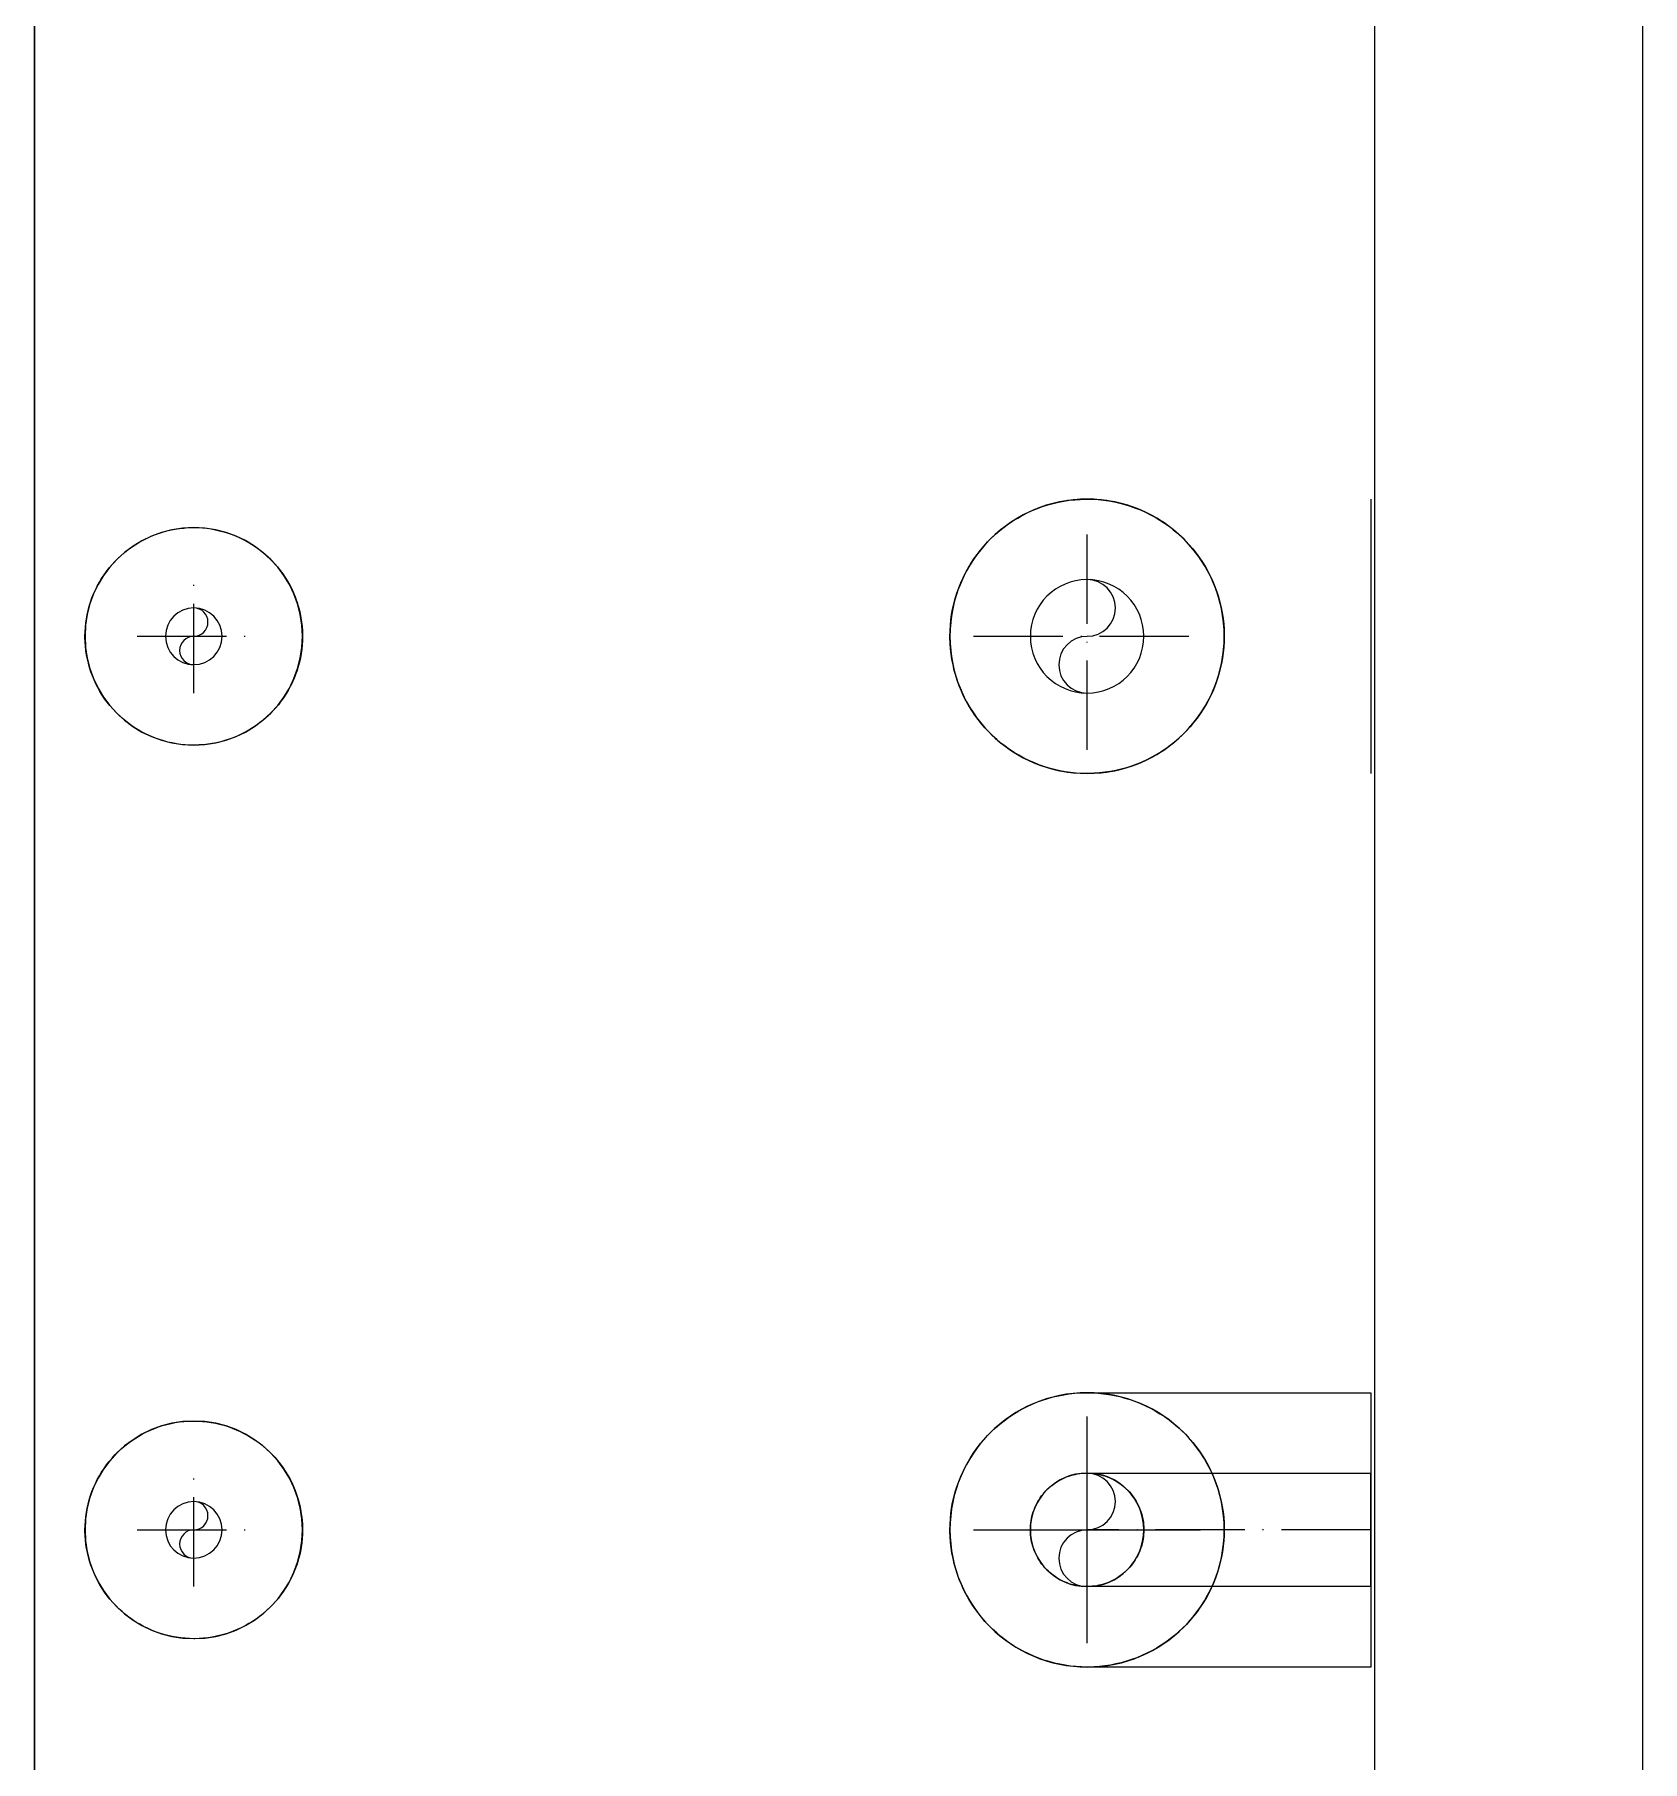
# Model space of a CAD drawing. Header units: millimetres. Extents: x -88595 to 880822, y -1054509 to -148035.
# Drawn here: x 416583.3 to 416763.3, y -273824.4 to -273631.1 of the extents above; entities that cross this region are included whole.
import ezdxf

# ---------------------------------------------------------------- set-up
doc = ezdxf.new("R2010")
doc.units = ezdxf.units.MM
for name, pattern in [('$0$ADSK_Осевая', [14, 10, -2, 0, -2]), ('$4$ADSK_Осевая', [14, 10, -2, 0, -2]), ('ADSK_Линия сетки', [25, 20, -2.5, 0, -2.5])]:
    doc.linetypes.add(name, pattern=pattern)
for name, color, linetype, lineweight in [('Изоляция', 7, 'Continuous', 18), ('Оборудование', 7, 'Continuous', 18), ('Оси', 7, 'Continuous', 9), ('Трубопровод', 7, 'Continuous', 18), ('Трубопроводы', 7, 'Continuous', 18)]:
    doc.layers.add(name, color=color, linetype=linetype, lineweight=lineweight)
doc.layers.add('П4', color=1, linetype='Continuous')

# ---------------------------------------------------------------- blocks, each defined once
blk = doc.blocks.new('$0$ADSK_МедьПайка_Отвод-гнутая труба - Отвод _гнутая труба_-3260024-В_Координация_2 этаж ОВ3')
at = {"layer": 'Трубопроводы', "color": 134, "true_color": 0x00a6a6}
for p, q in [((-19259.67, -7317.15), (-19259.67, -7310.8)), ((-19259.67, -7323.5), (-19259.67, -7317.15))]:
    blk.add_line(p, q, dxfattribs=at)
at = {"layer": 'Трубопроводы', "color": 134, "true_color": 0x00a6a6, "flags": 128}
for points in [[(-19297.77, -7317.15), (-19297.76, -7316.89), (-19297.75, -7316.64), (-19297.72, -7316.39), (-19297.69, -7316.14), (-19297.64, -7315.89), (-19297.59, -7315.64), (-19297.52, -7315.39), (-19297.44, -7315.15), (-19297.36, -7314.91), (-19297.27, -7314.68), (-19297.16, -7314.44), (-19297.05, -7314.22), (-19296.93, -7313.99), (-19296.8, -7313.78), (-19296.66, -7313.56), (-19296.51, -7313.36), (-19296.35, -7313.16), (-19296.19, -7312.96), (-19296.02, -7312.77), (-19295.84, -7312.59), (-19295.66, -7312.42), (-19295.46, -7312.25), (-19295.26, -7312.1), (-19295.06, -7311.95), (-19294.85, -7311.81), (-19294.63, -7311.67), (-19294.41, -7311.55), (-19294.18, -7311.43), (-19293.95, -7311.33), (-19293.72, -7311.23), (-19293.48, -7311.14), (-19293.24, -7311.07), (-19292.99, -7311), (-19292.75, -7310.94), (-19292.5, -7310.89), (-19292.25, -7310.85), (-19291.99, -7310.82), (-19291.74, -7310.81), (-19291.49, -7310.8), (-19291.42, -7310.8)], [(-19291.42, -7310.8), (-19291.16, -7310.8), (-19290.91, -7310.82), (-19290.66, -7310.84), (-19290.41, -7310.88), (-19290.16, -7310.93), (-19289.91, -7310.98), (-19289.66, -7311.05), (-19289.42, -7311.12), (-19289.18, -7311.21), (-19288.94, -7311.3), (-19288.71, -7311.4), (-19288.48, -7311.52), (-19288.26, -7311.64), (-19288.04, -7311.77), (-19287.83, -7311.91), (-19287.62, -7312.06), (-19287.42, -7312.21), (-19287.23, -7312.37), (-19287.04, -7312.55), (-19286.86, -7312.72), (-19286.69, -7312.91), (-19286.52, -7313.1), (-19286.36, -7313.3), (-19286.22, -7313.51), (-19286.07, -7313.72), (-19285.94, -7313.93), (-19285.82, -7314.16), (-19285.7, -7314.38), (-19285.6, -7314.61), (-19285.5, -7314.85), (-19285.41, -7315.09), (-19285.33, -7315.33), (-19285.27, -7315.57), (-19285.21, -7315.82), (-19285.16, -7316.07), (-19285.12, -7316.32), (-19285.09, -7316.57), (-19285.08, -7316.83), (-19285.07, -7317.08), (-19285.07, -7317.15)], [(-19291.42, -7310.8), (-19291.39, -7310.8), (-19291.32, -7310.8), (-19291.19, -7310.8), (-19291.01, -7310.8), (-19290.78, -7310.8), (-19290.51, -7310.8), (-19290.18, -7310.8), (-19289.81, -7310.8), (-19289.38, -7310.8), (-19288.91, -7310.8), (-19288.39, -7310.8), (-19287.83, -7310.8), (-19287.22, -7310.8), (-19286.57, -7310.8), (-19285.87, -7310.8), (-19285.13, -7310.8), (-19284.35, -7310.8), (-19283.54, -7310.8), (-19282.68, -7310.8), (-19281.79, -7310.8), (-19280.86, -7310.8), (-19279.9, -7310.8), (-19278.9, -7310.8), (-19277.88, -7310.8), (-19276.82, -7310.8), (-19275.74, -7310.8), (-19274.63, -7310.8), (-19273.5, -7310.8), (-19272.35, -7310.8), (-19271.17, -7310.8), (-19269.98, -7310.8), (-19268.77, -7310.8), (-19267.55, -7310.8), (-19266.31, -7310.8), (-19265.06, -7310.8), (-19263.81, -7310.8), (-19262.55, -7310.8), (-19261.28, -7310.8), (-19260.01, -7310.8), (-19259.67, -7310.8)], [(-19291.42, -7323.5), (-19291.67, -7323.49), (-19291.92, -7323.48), (-19292.18, -7323.45), (-19292.43, -7323.42), (-19292.68, -7323.37), (-19292.93, -7323.32), (-19293.17, -7323.25), (-19293.41, -7323.18), (-19293.65, -7323.09), (-19293.89, -7323), (-19294.12, -7322.89), (-19294.35, -7322.78), (-19294.57, -7322.66), (-19294.79, -7322.53), (-19295, -7322.39), (-19295.21, -7322.24), (-19295.41, -7322.09), (-19295.6, -7321.92), (-19295.79, -7321.75), (-19295.97, -7321.57), (-19296.15, -7321.39), (-19296.31, -7321.19), (-19296.47, -7321), (-19296.62, -7320.79), (-19296.76, -7320.58), (-19296.89, -7320.36), (-19297.02, -7320.14), (-19297.13, -7319.92), (-19297.24, -7319.68), (-19297.34, -7319.45), (-19297.42, -7319.21), (-19297.5, -7318.97), (-19297.57, -7318.72), (-19297.63, -7318.48), (-19297.67, -7318.23), (-19297.71, -7317.98), (-19297.74, -7317.72), (-19297.76, -7317.47), (-19297.77, -7317.22), (-19297.77, -7317.15)], [(-19285.07, -7317.15), (-19285.07, -7317.4), (-19285.09, -7317.66), (-19285.11, -7317.91), (-19285.15, -7318.16), (-19285.19, -7318.41), (-19285.25, -7318.66), (-19285.31, -7318.9), (-19285.39, -7319.15), (-19285.47, -7319.39), (-19285.57, -7319.62), (-19285.67, -7319.85), (-19285.78, -7320.08), (-19285.91, -7320.3), (-19286.04, -7320.52), (-19286.18, -7320.73), (-19286.32, -7320.94), (-19286.48, -7321.14), (-19286.64, -7321.34), (-19286.81, -7321.52), (-19286.99, -7321.7), (-19287.18, -7321.88), (-19287.37, -7322.04), (-19287.57, -7322.2), (-19287.78, -7322.35), (-19287.99, -7322.49), (-19288.2, -7322.62), (-19288.42, -7322.75), (-19288.65, -7322.86), (-19288.88, -7322.97), (-19289.12, -7323.07), (-19289.35, -7323.15), (-19289.6, -7323.23), (-19289.84, -7323.3), (-19290.09, -7323.36), (-19290.34, -7323.41), (-19290.59, -7323.44), (-19290.84, -7323.47), (-19291.09, -7323.49), (-19291.35, -7323.5), (-19291.42, -7323.5)], [(-19259.67, -7323.5), (-19260.94, -7323.5), (-19262.2, -7323.5), (-19263.47, -7323.5), (-19264.73, -7323.5), (-19265.97, -7323.5), (-19267.21, -7323.5), (-19268.44, -7323.5), (-19269.65, -7323.5), (-19270.85, -7323.5), (-19272.03, -7323.5), (-19273.19, -7323.5), (-19274.33, -7323.5), (-19275.44, -7323.5), (-19276.53, -7323.5), (-19277.59, -7323.5), (-19278.63, -7323.5), (-19279.63, -7323.5), (-19280.6, -7323.5), (-19281.54, -7323.5), (-19282.44, -7323.5), (-19283.31, -7323.5), (-19284.14, -7323.5), (-19284.93, -7323.5), (-19285.68, -7323.5), (-19286.38, -7323.5), (-19287.05, -7323.5), (-19287.67, -7323.5), (-19288.25, -7323.5), (-19288.78, -7323.5), (-19289.26, -7323.5), (-19289.7, -7323.5), (-19290.08, -7323.5), (-19290.42, -7323.5), (-19290.71, -7323.5), (-19290.96, -7323.5), (-19291.15, -7323.5), (-19291.29, -7323.5), (-19291.38, -7323.5), (-19291.42, -7323.5)]]:
    blk.add_lwpolyline(points, dxfattribs=at)
at = {"layer": 'Трубопроводы', "color": 134, "true_color": 0x00a6a6}
for start, end in [(0, 180), (180, 0)]:
    blk.add_arc((-19291.42, -7317.15), 6.35, start, end, dxfattribs=at)
blk = doc.blocks.new('3 этаж')
at = {"layer": 'Оси', "linetype": 'ADSK_Линия сетки', "ltscale": 100}
blk.add_line((428643.9, 695924.5), (428643.9, 629947.73), dxfattribs=at)

msp = doc.modelspace()

# ---------------------------------------------------------------- linework, layer by layer
at = {"layer": 'Изоляция', "color": 134, "true_color": 0x00a6a6}
for p, q in [((416732.83, -273683.09), (416732.83, -273713.79)), ((416732.83, -273783.09), (416732.83, -273813.79))]:
    msp.add_line(p, q, dxfattribs=at)
at = {"layer": 'Изоляция', "color": 134, "true_color": 0x00a6a6, "flags": 128}
for points in [[(416685.73, -273698.44), (416685.74, -273697.83), (416685.78, -273697.21), (416685.84, -273696.6), (416685.92, -273696), (416686.03, -273695.39), (416686.17, -273694.79), (416686.33, -273694.2), (416686.51, -273693.61), (416686.71, -273693.03), (416686.94, -273692.46), (416687.19, -273691.9), (416687.46, -273691.35), (416687.76, -273690.81), (416688.07, -273690.29), (416688.41, -273689.77), (416688.77, -273689.27), (416689.14, -273688.79), (416689.54, -273688.32), (416689.95, -273687.87), (416690.38, -273687.43), (416690.83, -273687.01), (416691.3, -273686.61), (416691.78, -273686.23), (416692.27, -273685.87), (416692.78, -273685.53), (416693.31, -273685.2), (416693.84, -273684.9), (416694.39, -273684.63), (416694.95, -273684.37), (416695.52, -273684.13), (416696.09, -273683.92), (416696.68, -273683.74), (416697.27, -273683.57), (416697.87, -273683.43), (416698.47, -273683.32), (416699.08, -273683.22), (416699.69, -273683.15), (416700.3, -273683.11), (416700.91, -273683.09), (416701.08, -273683.09)], [(416701.08, -273683.09), (416701.69, -273683.1), (416702.31, -273683.14), (416702.92, -273683.2), (416703.52, -273683.29), (416704.13, -273683.4), (416704.73, -273683.53), (416705.32, -273683.69), (416705.91, -273683.87), (416706.49, -273684.08), (416707.06, -273684.3), (416707.62, -273684.55), (416708.17, -273684.83), (416708.71, -273685.12), (416709.23, -273685.44), (416709.75, -273685.77), (416710.25, -273686.13), (416710.73, -273686.51), (416711.2, -273686.9), (416711.65, -273687.32), (416712.09, -273687.75), (416712.51, -273688.2), (416712.91, -273688.66), (416713.29, -273689.14), (416713.65, -273689.64), (416713.99, -273690.15), (416714.32, -273690.67), (416714.62, -273691.21), (416714.89, -273691.75), (416715.15, -273692.31), (416715.39, -273692.88), (416715.6, -273693.46), (416715.78, -273694.04), (416715.95, -273694.63), (416716.09, -273695.23), (416716.21, -273695.83), (416716.3, -273696.44), (416716.37, -273697.05), (416716.41, -273697.66), (416716.43, -273698.28), (416716.43, -273698.44)], [(416701.08, -273713.79), (416700.46, -273713.78), (416699.85, -273713.74), (416699.24, -273713.68), (416698.63, -273713.6), (416698.03, -273713.49), (416697.43, -273713.35), (416696.84, -273713.19), (416696.25, -273713.01), (416695.67, -273712.81), (416695.1, -273712.58), (416694.54, -273712.33), (416693.99, -273712.06), (416693.45, -273711.76), (416692.92, -273711.45), (416692.41, -273711.11), (416691.91, -273710.75), (416691.43, -273710.38), (416690.96, -273709.98), (416690.5, -273709.57), (416690.07, -273709.14), (416689.65, -273708.69), (416689.25, -273708.22), (416688.87, -273707.74), (416688.5, -273707.25), (416688.16, -273706.74), (416687.84, -273706.21), (416687.54, -273705.68), (416687.26, -273705.13), (416687.01, -273704.57), (416686.77, -273704), (416686.56, -273703.43), (416686.37, -273702.84), (416686.21, -273702.25), (416686.07, -273701.65), (416685.95, -273701.05), (416685.86, -273700.44), (416685.79, -273699.83), (416685.75, -273699.22), (416685.73, -273698.61), (416685.73, -273698.44)], [(416716.43, -273698.44), (416716.42, -273699.06), (416716.38, -273699.67), (416716.32, -273700.28), (416716.23, -273700.89), (416716.12, -273701.49), (416715.99, -273702.09), (416715.83, -273702.68), (416715.65, -273703.27), (416715.44, -273703.85), (416715.22, -273704.42), (416714.97, -273704.98), (416714.69, -273705.53), (416714.4, -273706.07), (416714.08, -273706.6), (416713.75, -273707.11), (416713.39, -273707.61), (416713.01, -273708.09), (416712.62, -273708.56), (416712.2, -273709.02), (416711.77, -273709.45), (416711.32, -273709.87), (416710.86, -273710.27), (416710.38, -273710.65), (416709.88, -273711.02), (416709.37, -273711.36), (416708.85, -273711.68), (416708.31, -273711.98), (416707.77, -273712.26), (416707.21, -273712.51), (416706.64, -273712.75), (416706.06, -273712.96), (416705.48, -273713.15), (416704.89, -273713.31), (416704.29, -273713.45), (416703.69, -273713.57), (416703.08, -273713.66), (416702.47, -273713.73), (416701.86, -273713.77), (416701.24, -273713.79), (416701.08, -273713.79)], [(416685.73, -273798.44), (416685.74, -273797.83), (416685.78, -273797.21), (416685.84, -273796.6), (416685.92, -273796), (416686.03, -273795.39), (416686.17, -273794.79), (416686.33, -273794.2), (416686.51, -273793.61), (416686.71, -273793.03), (416686.94, -273792.46), (416687.19, -273791.9), (416687.46, -273791.35), (416687.76, -273790.81), (416688.07, -273790.29), (416688.41, -273789.77), (416688.77, -273789.27), (416689.14, -273788.79), (416689.54, -273788.32), (416689.95, -273787.87), (416690.38, -273787.43), (416690.83, -273787.01), (416691.3, -273786.61), (416691.78, -273786.23), (416692.27, -273785.87), (416692.78, -273785.53), (416693.31, -273785.2), (416693.84, -273784.9), (416694.39, -273784.63), (416694.95, -273784.37), (416695.52, -273784.13), (416696.09, -273783.92), (416696.68, -273783.74), (416697.27, -273783.57), (416697.87, -273783.43), (416698.47, -273783.32), (416699.08, -273783.22), (416699.69, -273783.15), (416700.3, -273783.11), (416700.91, -273783.09), (416701.08, -273783.09)], [(416701.08, -273783.09), (416701.1, -273783.09), (416701.18, -273783.09), (416701.31, -273783.09), (416701.48, -273783.09), (416701.71, -273783.09), (416701.99, -273783.09), (416702.31, -273783.09), (416702.69, -273783.09), (416703.11, -273783.09), (416703.58, -273783.09), (416704.1, -273783.09), (416704.67, -273783.09), (416705.28, -273783.09), (416705.93, -273783.09), (416706.62, -273783.09), (416707.36, -273783.09), (416708.14, -273783.09), (416708.96, -273783.09), (416709.81, -273783.09), (416710.71, -273783.09), (416711.64, -273783.09), (416712.6, -273783.09), (416713.59, -273783.09), (416714.62, -273783.09), (416715.67, -273783.09), (416716.76, -273783.09), (416717.86, -273783.09), (416719, -273783.09), (416720.15, -273783.09), (416721.32, -273783.09), (416722.52, -273783.09), (416723.73, -273783.09), (416724.95, -273783.09), (416726.19, -273783.09), (416727.43, -273783.09), (416728.69, -273783.09), (416729.95, -273783.09), (416731.22, -273783.09), (416732.49, -273783.09), (416732.83, -273783.09)], [(416701.08, -273783.09), (416701.69, -273783.1), (416702.31, -273783.14), (416702.92, -273783.2), (416703.52, -273783.29), (416704.13, -273783.4), (416704.73, -273783.53), (416705.32, -273783.69), (416705.91, -273783.87), (416706.49, -273784.08), (416707.06, -273784.3), (416707.62, -273784.55), (416708.17, -273784.83), (416708.71, -273785.12), (416709.23, -273785.44), (416709.75, -273785.77), (416710.25, -273786.13), (416710.73, -273786.51), (416711.2, -273786.9), (416711.65, -273787.32), (416712.09, -273787.75), (416712.51, -273788.2), (416712.91, -273788.66), (416713.29, -273789.14), (416713.65, -273789.64), (416713.99, -273790.15), (416714.32, -273790.67), (416714.62, -273791.21), (416714.89, -273791.75), (416715.15, -273792.31), (416715.39, -273792.88), (416715.6, -273793.46), (416715.78, -273794.04), (416715.95, -273794.63), (416716.09, -273795.23), (416716.21, -273795.83), (416716.3, -273796.44), (416716.37, -273797.05), (416716.41, -273797.66), (416716.43, -273798.28), (416716.43, -273798.44)], [(416701.08, -273813.79), (416700.46, -273813.78), (416699.85, -273813.74), (416699.24, -273813.68), (416698.63, -273813.6), (416698.03, -273813.49), (416697.43, -273813.35), (416696.84, -273813.19), (416696.25, -273813.01), (416695.67, -273812.81), (416695.1, -273812.58), (416694.54, -273812.33), (416693.99, -273812.06), (416693.45, -273811.76), (416692.92, -273811.45), (416692.41, -273811.11), (416691.91, -273810.75), (416691.43, -273810.38), (416690.96, -273809.98), (416690.5, -273809.57), (416690.07, -273809.14), (416689.65, -273808.69), (416689.25, -273808.22), (416688.87, -273807.74), (416688.5, -273807.25), (416688.16, -273806.74), (416687.84, -273806.21), (416687.54, -273805.68), (416687.26, -273805.13), (416687.01, -273804.57), (416686.77, -273804), (416686.56, -273803.43), (416686.37, -273802.84), (416686.21, -273802.25), (416686.07, -273801.65), (416685.95, -273801.05), (416685.86, -273800.44), (416685.79, -273799.83), (416685.75, -273799.22), (416685.73, -273798.61), (416685.73, -273798.44)], [(416716.43, -273798.44), (416716.42, -273799.06), (416716.38, -273799.67), (416716.32, -273800.28), (416716.23, -273800.89), (416716.12, -273801.49), (416715.99, -273802.09), (416715.83, -273802.68), (416715.65, -273803.27), (416715.44, -273803.85), (416715.22, -273804.42), (416714.97, -273804.98), (416714.69, -273805.53), (416714.4, -273806.07), (416714.08, -273806.6), (416713.75, -273807.11), (416713.39, -273807.61), (416713.01, -273808.09), (416712.62, -273808.56), (416712.2, -273809.02), (416711.77, -273809.45), (416711.32, -273809.87), (416710.86, -273810.27), (416710.38, -273810.65), (416709.88, -273811.02), (416709.37, -273811.36), (416708.85, -273811.68), (416708.31, -273811.98), (416707.77, -273812.26), (416707.21, -273812.51), (416706.64, -273812.75), (416706.06, -273812.96), (416705.48, -273813.15), (416704.89, -273813.31), (416704.29, -273813.45), (416703.69, -273813.57), (416703.08, -273813.66), (416702.47, -273813.73), (416701.86, -273813.77), (416701.24, -273813.79), (416701.08, -273813.79)], [(416732.83, -273813.79), (416731.56, -273813.79), (416730.29, -273813.79), (416729.03, -273813.79), (416727.77, -273813.79), (416726.52, -273813.79), (416725.28, -273813.79), (416724.05, -273813.79), (416722.84, -273813.79), (416721.64, -273813.79), (416720.46, -273813.79), (416719.3, -273813.79), (416718.17, -273813.79), (416717.05, -273813.79), (416715.96, -273813.79), (416714.9, -273813.79), (416713.87, -273813.79), (416712.86, -273813.79), (416711.89, -273813.79), (416710.96, -273813.79), (416710.05, -273813.79), (416709.19, -273813.79), (416708.36, -273813.79), (416707.57, -273813.79), (416706.82, -273813.79), (416706.11, -273813.79), (416705.45, -273813.79), (416704.83, -273813.79), (416704.25, -273813.79), (416703.72, -273813.79), (416703.24, -273813.79), (416702.8, -273813.79), (416702.41, -273813.79), (416702.07, -273813.79), (416701.78, -273813.79), (416701.54, -273813.79), (416701.35, -273813.79), (416701.21, -273813.79), (416701.12, -273813.79), (416701.08, -273813.79)]]:
    msp.add_lwpolyline(points, dxfattribs=at)
at = {"layer": 'Изоляция', "color": 190, "true_color": 0x8000ff, "flags": 128}
for points in [[(416588.9, -273698.44), (416588.91, -273697.95), (416588.94, -273697.47), (416588.99, -273696.98), (416589.06, -273696.5), (416589.15, -273696.02), (416589.25, -273695.55), (416589.38, -273695.08), (416589.52, -273694.61), (416589.68, -273694.15), (416589.86, -273693.7), (416590.06, -273693.26), (416590.28, -273692.82), (416590.51, -273692.39), (416590.76, -273691.97), (416591.03, -273691.57), (416591.31, -273691.17), (416591.61, -273690.79), (416591.93, -273690.41), (416592.25, -273690.05), (416592.6, -273689.71), (416592.95, -273689.38), (416593.32, -273689.06), (416593.7, -273688.76), (416594.1, -273688.47), (416594.5, -273688.2), (416594.92, -273687.94), (416595.34, -273687.7), (416595.77, -273687.48), (416596.22, -273687.28), (416596.67, -273687.09), (416597.12, -273686.93), (416597.59, -273686.78), (416598.06, -273686.65), (416598.53, -273686.54), (416599.01, -273686.44), (416599.49, -273686.37), (416599.97, -273686.32), (416600.46, -273686.28), (416600.95, -273686.27), (416601.08, -273686.27)], [(416601.08, -273686.27), (416601.57, -273686.28), (416602.05, -273686.31), (416602.54, -273686.35), (416603.02, -273686.42), (416603.5, -273686.51), (416603.97, -273686.62), (416604.44, -273686.74), (416604.91, -273686.88), (416605.37, -273687.05), (416605.82, -273687.23), (416606.26, -273687.43), (416606.7, -273687.64), (416607.13, -273687.88), (416607.55, -273688.13), (416607.95, -273688.39), (416608.35, -273688.68), (416608.73, -273688.97), (416609.11, -273689.29), (416609.47, -273689.62), (416609.81, -273689.96), (416610.14, -273690.32), (416610.46, -273690.68), (416610.76, -273691.07), (416611.05, -273691.46), (416611.32, -273691.86), (416611.58, -273692.28), (416611.82, -273692.7), (416612.04, -273693.14), (416612.24, -273693.58), (416612.43, -273694.03), (416612.59, -273694.49), (416612.74, -273694.95), (416612.87, -273695.42), (416612.98, -273695.89), (416613.08, -273696.37), (416613.15, -273696.85), (416613.2, -273697.34), (416613.24, -273697.82), (416613.25, -273698.31), (416613.25, -273698.44)], [(416601.08, -273710.62), (416600.59, -273710.61), (416600.11, -273710.58), (416599.62, -273710.53), (416599.14, -273710.46), (416598.66, -273710.37), (416598.18, -273710.27), (416597.71, -273710.14), (416597.25, -273710), (416596.79, -273709.84), (416596.34, -273709.66), (416595.89, -273709.46), (416595.46, -273709.24), (416595.03, -273709.01), (416594.61, -273708.76), (416594.2, -273708.49), (416593.81, -273708.21), (416593.42, -273707.91), (416593.05, -273707.59), (416592.69, -273707.27), (416592.34, -273706.92), (416592.01, -273706.57), (416591.69, -273706.2), (416591.39, -273705.82), (416591.1, -273705.42), (416590.83, -273705.02), (416590.58, -273704.6), (416590.34, -273704.18), (416590.12, -273703.75), (416589.92, -273703.3), (416589.73, -273702.85), (416589.56, -273702.4), (416589.41, -273701.93), (416589.28, -273701.46), (416589.17, -273700.99), (416589.08, -273700.51), (416589.01, -273700.03), (416588.95, -273699.55), (416588.92, -273699.06), (416588.9, -273698.57), (416588.9, -273698.44)], [(416613.25, -273698.44), (416613.24, -273698.93), (416613.21, -273699.41), (416613.17, -273699.9), (416613.1, -273700.38), (416613.01, -273700.86), (416612.9, -273701.34), (416612.78, -273701.81), (416612.64, -273702.27), (416612.47, -273702.73), (416612.29, -273703.18), (416612.09, -273703.63), (416611.88, -273704.06), (416611.64, -273704.49), (416611.39, -273704.91), (416611.13, -273705.32), (416610.84, -273705.71), (416610.55, -273706.1), (416610.23, -273706.47), (416609.9, -273706.83), (416609.56, -273707.18), (416609.2, -273707.51), (416608.84, -273707.83), (416608.45, -273708.13), (416608.06, -273708.42), (416607.66, -273708.69), (416607.24, -273708.94), (416606.82, -273709.18), (416606.38, -273709.4), (416605.94, -273709.6), (416605.49, -273709.79), (416605.03, -273709.96), (416604.57, -273710.11), (416604.1, -273710.24), (416603.63, -273710.35), (416603.15, -273710.44), (416602.67, -273710.51), (416602.18, -273710.57), (416601.7, -273710.6), (416601.21, -273710.62), (416601.08, -273710.62)], [(416588.9, -273798.44), (416588.91, -273797.95), (416588.94, -273797.47), (416588.99, -273796.98), (416589.06, -273796.5), (416589.15, -273796.02), (416589.25, -273795.55), (416589.38, -273795.08), (416589.52, -273794.61), (416589.68, -273794.15), (416589.86, -273793.7), (416590.06, -273793.26), (416590.28, -273792.82), (416590.51, -273792.39), (416590.76, -273791.97), (416591.03, -273791.57), (416591.31, -273791.17), (416591.61, -273790.79), (416591.93, -273790.41), (416592.25, -273790.05), (416592.6, -273789.71), (416592.95, -273789.38), (416593.32, -273789.06), (416593.7, -273788.76), (416594.1, -273788.47), (416594.5, -273788.2), (416594.92, -273787.94), (416595.34, -273787.7), (416595.77, -273787.48), (416596.22, -273787.28), (416596.67, -273787.09), (416597.12, -273786.93), (416597.59, -273786.78), (416598.06, -273786.65), (416598.53, -273786.54), (416599.01, -273786.44), (416599.49, -273786.37), (416599.97, -273786.32), (416600.46, -273786.28), (416600.95, -273786.27), (416601.08, -273786.27)], [(416601.08, -273786.27), (416601.57, -273786.28), (416602.05, -273786.31), (416602.54, -273786.35), (416603.02, -273786.42), (416603.5, -273786.51), (416603.97, -273786.62), (416604.44, -273786.74), (416604.91, -273786.88), (416605.37, -273787.05), (416605.82, -273787.23), (416606.26, -273787.43), (416606.7, -273787.64), (416607.13, -273787.88), (416607.55, -273788.13), (416607.95, -273788.39), (416608.35, -273788.68), (416608.73, -273788.97), (416609.11, -273789.29), (416609.47, -273789.62), (416609.81, -273789.96), (416610.14, -273790.32), (416610.46, -273790.68), (416610.76, -273791.07), (416611.05, -273791.46), (416611.32, -273791.86), (416611.58, -273792.28), (416611.82, -273792.7), (416612.04, -273793.14), (416612.24, -273793.58), (416612.43, -273794.03), (416612.59, -273794.49), (416612.74, -273794.95), (416612.87, -273795.42), (416612.98, -273795.89), (416613.08, -273796.37), (416613.15, -273796.85), (416613.2, -273797.34), (416613.24, -273797.82), (416613.25, -273798.31), (416613.25, -273798.44)], [(416601.08, -273810.62), (416600.59, -273810.61), (416600.11, -273810.58), (416599.62, -273810.53), (416599.14, -273810.46), (416598.66, -273810.37), (416598.18, -273810.27), (416597.71, -273810.14), (416597.25, -273810), (416596.79, -273809.84), (416596.34, -273809.66), (416595.89, -273809.46), (416595.46, -273809.24), (416595.03, -273809.01), (416594.61, -273808.76), (416594.2, -273808.49), (416593.81, -273808.21), (416593.42, -273807.91), (416593.05, -273807.59), (416592.69, -273807.27), (416592.34, -273806.92), (416592.01, -273806.57), (416591.69, -273806.2), (416591.39, -273805.82), (416591.1, -273805.42), (416590.83, -273805.02), (416590.58, -273804.6), (416590.34, -273804.18), (416590.12, -273803.75), (416589.92, -273803.3), (416589.73, -273802.85), (416589.56, -273802.4), (416589.41, -273801.93), (416589.28, -273801.46), (416589.17, -273800.99), (416589.08, -273800.51), (416589.01, -273800.03), (416588.95, -273799.55), (416588.92, -273799.06), (416588.9, -273798.57), (416588.9, -273798.44)], [(416613.25, -273798.44), (416613.24, -273798.93), (416613.21, -273799.41), (416613.17, -273799.9), (416613.1, -273800.38), (416613.01, -273800.86), (416612.9, -273801.34), (416612.78, -273801.81), (416612.64, -273802.27), (416612.47, -273802.73), (416612.29, -273803.18), (416612.09, -273803.63), (416611.88, -273804.06), (416611.64, -273804.49), (416611.39, -273804.91), (416611.13, -273805.32), (416610.84, -273805.71), (416610.55, -273806.1), (416610.23, -273806.47), (416609.9, -273806.83), (416609.56, -273807.18), (416609.2, -273807.51), (416608.84, -273807.83), (416608.45, -273808.13), (416608.06, -273808.42), (416607.66, -273808.69), (416607.24, -273808.94), (416606.82, -273809.18), (416606.38, -273809.4), (416605.94, -273809.6), (416605.49, -273809.79), (416605.03, -273809.96), (416604.57, -273810.11), (416604.1, -273810.24), (416603.63, -273810.35), (416603.15, -273810.44), (416602.67, -273810.51), (416602.18, -273810.57), (416601.7, -273810.6), (416601.21, -273810.62), (416601.08, -273810.62)]]:
    msp.add_lwpolyline(points, dxfattribs=at)
at = {"layer": 'Изоляция', "color": 134, "true_color": 0x00a6a6}
for centre, start, end in [((416701.08, -273698.44), 90, 180), ((416701.08, -273698.44), 45, 135), ((416701.08, -273698.44), 45, 135), ((416701.08, -273698.44), 0, 90), ((416701.08, -273698.44), 135, 225), ((416701.08, -273698.44), 135, 225), ((416701.08, -273698.44), 315, 45), ((416701.08, -273698.44), 315, 45), ((416701.08, -273698.44), 180, 270), ((416701.08, -273698.44), 270, 0), ((416701.08, -273698.44), 225, 315), ((416701.08, -273698.44), 225, 315), ((416701.08, -273798.44), 90, 180), ((416701.08, -273798.44), 90, 180), ((416701.08, -273798.44), 90, 180), ((416701.08, -273798.44), 0, 90), ((416701.08, -273798.44), 0, 90), ((416701.08, -273798.44), 0, 90), ((416701.08, -273798.44), 180, 270), ((416701.08, -273798.44), 180, 270), ((416701.08, -273798.44), 180, 270), ((416701.08, -273798.44), 270, 0), ((416701.08, -273798.44), 270, 0), ((416701.08, -273798.44), 270, 0)]:
    msp.add_arc(centre, 15.35, start, end, dxfattribs=at)
at = {"layer": 'Изоляция', "color": 190, "true_color": 0x8000ff}
for centre, radius, start, end in [((416601.08, -273698.44), 12.17, 90, 180), ((416601.08, -273698.44), 12.17, 90, 180), ((416601.08, -273698.44), 12.17, 90, 180), ((416601.08, -273698.44), 12.17, 0, 90), ((416601.08, -273698.44), 12.18, 0, 90), ((416601.08, -273698.44), 12.18, 0, 90), ((416601.08, -273698.44), 12.17, 180, 270), ((416601.08, -273698.44), 12.17, 180, 270), ((416601.08, -273698.44), 12.18, 180, 270), ((416601.08, -273698.44), 12.17, 270, 0), ((416601.08, -273698.44), 12.18, 270, 0), ((416601.08, -273698.44), 12.17, 270, 0), ((416601.08, -273798.44), 12.17, 90, 180), ((416601.08, -273798.44), 12.17, 90, 180), ((416601.08, -273798.44), 12.17, 90, 180), ((416601.08, -273798.44), 12.17, 0, 90), ((416601.08, -273798.44), 12.17, 0, 90), ((416601.08, -273798.44), 12.17, 0, 90), ((416601.08, -273798.44), 12.17, 180, 270), ((416601.08, -273798.44), 12.17, 180, 270), ((416601.08, -273798.44), 12.17, 180, 270), ((416601.08, -273798.44), 12.17, 270, 0), ((416601.08, -273798.44), 12.17, 270, 0), ((416601.08, -273798.44), 12.17, 270, 0)]:
    msp.add_arc(centre, radius, start, end, dxfattribs=at)
at = {"layer": 'П4', "color": 1, "ltscale": 100}
msp.add_line((416583.25, -273556.93), (416583.25, -274056.93), dxfattribs=at)
msp.add_lwpolyline([(416583.25, -273431.93), (416733.25, -273431.93), (416733.25, -274056.93), (416583.25, -274056.93)], close=True, dxfattribs=at)
at = {"layer": 'Трубопровод', "color": 134, "linetype": '$0$ADSK_Осевая', "true_color": 0x00a6a6}
for p, q in [((416701.08, -273711.14), (416701.08, -273685.74)), ((416688.38, -273698.44), (416713.78, -273698.44))]:
    msp.add_line(p, q, dxfattribs=at)
at = {"layer": 'Трубопровод', "color": 190, "linetype": '$0$ADSK_Осевая', "true_color": 0x8000ff}
for p, q in [((416601.08, -273704.79), (416601.08, -273692.09)), ((416594.73, -273698.44), (416607.43, -273698.44)), ((416601.08, -273804.79), (416601.08, -273792.09)), ((416594.73, -273798.44), (416607.43, -273798.44))]:
    msp.add_line(p, q, dxfattribs=at)
at = {"layer": 'Трубопровод', "color": 134, "true_color": 0x00a6a6}
for p, q in [((416701.08, -273811.14), (416701.08, -273785.74)), ((416688.38, -273798.44), (416713.78, -273798.44))]:
    msp.add_line(p, q, dxfattribs=at)
for centre, radius, start, end in [((416701.08, -273698.44), 6.35, 0, 180), ((416701.08, -273695.27), 3.17, 270, 90), ((416701.08, -273698.44), 6.35, 180, 0), ((416701.08, -273701.62), 3.17, 90, 270)]:
    msp.add_arc(centre, radius, start, end, dxfattribs=at)
at = {"layer": 'Трубопровод', "color": 190, "true_color": 0x8000ff}
for centre, radius, start, end in [((416601.08, -273698.44), 3.17, 0, 180), ((416601.08, -273696.85), 1.59, 270, 90), ((416601.08, -273698.44), 3.17, 180, 0), ((416601.08, -273700.03), 1.59, 90, 270), ((416601.08, -273798.44), 3.17, 0, 180), ((416601.08, -273796.85), 1.59, 270, 90), ((416601.08, -273798.44), 3.17, 180, 0), ((416601.08, -273800.03), 1.59, 90, 270)]:
    msp.add_arc(centre, radius, start, end, dxfattribs=at)
at = {"layer": 'Трубопровод', "color": 134, "linetype": 'Continuous', "true_color": 0x00a6a6}
for centre, radius, start, end in [((416701.08, -273798.44), 6.35, 0, 180), ((416701.08, -273795.27), 3.17, 270, 90), ((416701.08, -273798.44), 6.35, 180, 0), ((416701.08, -273801.62), 3.17, 90, 270)]:
    msp.add_arc(centre, radius, start, end, dxfattribs=at)
at = {"layer": 'Трубопроводы', "color": 134, "linetype": '$4$ADSK_Осевая', "true_color": 0x00a6a6}
msp.add_line((416732.83, -273798.44), (416701.08, -273798.44), dxfattribs=at)

# ---------------------------------------------------------------- block references
at = {"layer": 'Оборудование', "color": 5, "true_color": 0x0000ff}
msp.add_blockref('3 этаж', (-11880.65, -926425.79), dxfattribs=at)
at = {"layer": 'Трубопроводы', "color": 134, "true_color": 0x00a6a6}
msp.add_blockref('$0$ADSK_МедьПайка_Отвод-гнутая труба - Отвод _гнутая труба_-3260024-В_Координация_2 этаж ОВ3', (435992.5, -266481.29), dxfattribs=at)

doc.saveas('drawing.dxf')
